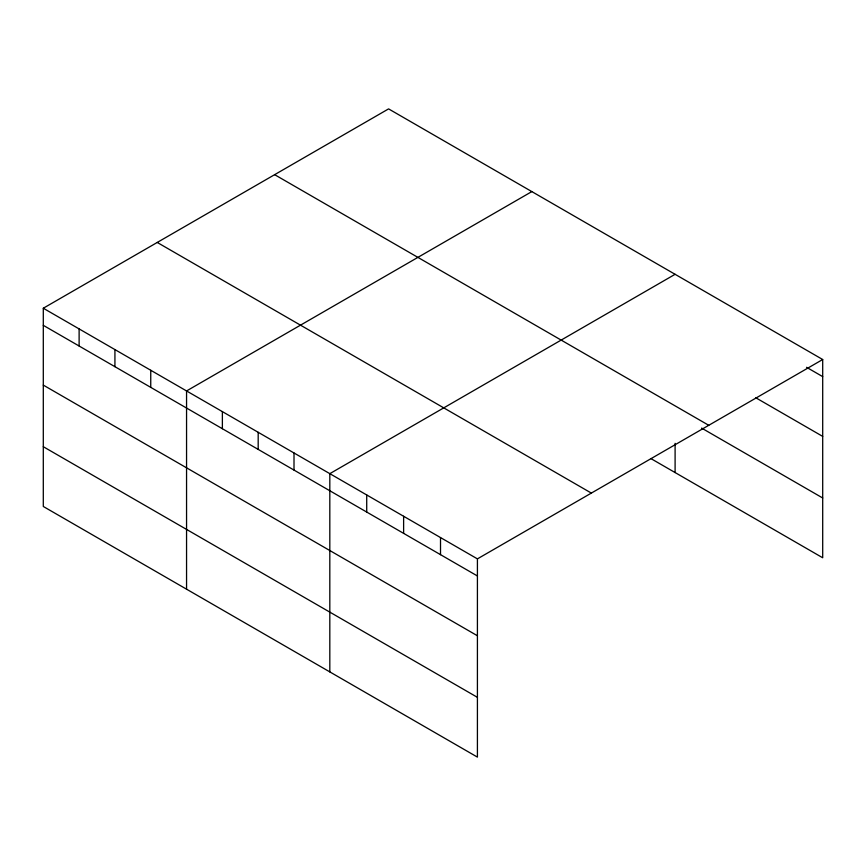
<?xml version="1.0" encoding="UTF-8"?>
<svg xmlns="http://www.w3.org/2000/svg" width="866" height="866" viewBox="0 0 866 866"><rect width="100%" height="100%" fill="white"/><g stroke="black" fill="none" stroke-linecap="round" stroke-linejoin="round"><path stroke-width="1.3" d="M43.3 308.231L477.415 558.873L477.415 757.111L43.3 506.48L43.3 308.231L388.585 108.889L822.7 359.52L822.7 557.769L650.842 458.547M531.843 191.592L186.558 390.945L186.558 589.183M675.101 274.305L329.816 473.659L329.816 671.897M477.415 558.873L822.7 359.52M806.56 367.303L822.7 376.623M755.823 397.786L822.7 436.399M274.641 174.672L708.756 425.303M701.622 428.085L822.7 497.993M157.244 242.448L591.359 493.09M43.3 325.335L477.415 575.966M43.3 385.11L477.415 635.752M43.3 446.704L477.415 697.336M675.101 443.327L675.101 472.555M440.513 537.57L440.513 554.662M403.621 516.266L403.621 533.359M366.719 494.962L366.719 512.055M294.007 452.972L294.007 470.076M258.187 432.296L258.187 449.4M222.378 411.621L222.378 428.724M150.749 370.269L150.749 387.362M114.929 349.593L114.929 366.686M79.12 328.907L79.12 346.01"/></g></svg>
